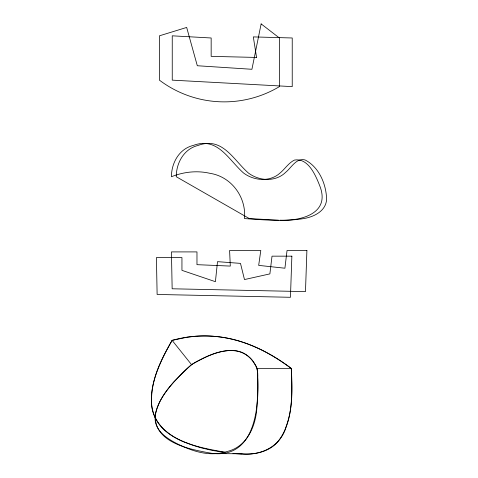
<?xml version="1.0" encoding="UTF-8"?>
<svg xmlns="http://www.w3.org/2000/svg" width="478" height="478" viewBox="0 0 478 478"><rect width="100%" height="100%" fill="white"/><g stroke="black" fill="none" stroke-linecap="round" stroke-linejoin="round"><path stroke-width="0.72" d="M242.573 342.152C219.946 334.564 195.096 333.895 172.122 340.366C157.609 365.921 138.076 405.081 164.229 430.015C181.066 444.552 203.855 448.4 225.054 452.242M241.492 352.286C225.694 346.962 209.376 354.831 195.627 362.205C187.113 366.943 180.911 374.919 174.028 381.665C165.215 391.876 156.372 403.599 155.105 417.473C154.561 431.485 168.555 439.551 179.519 444.904C191.003 450.378 203.622 454.662 216.516 453.592L241.826 453.795C260.886 456.12 281.1 446.046 286.155 426.555C292.972 408.003 292.363 387.891 291.293 368.466C269.622 352.065 244.372 339.5 217.036 336.602A117.463 117.463 0 0 0 194.612 336.339L187.125 337.205L172.122 340.366C161.51 358.614 151.43 378.48 151.562 400.11C150.223 421.465 168.638 436.665 187.083 443.04A137.192 137.192 0 0 0 202.2 448.089L212.375 450.461L224.768 452.415M257.636 377.429C259.464 361.948 243.935 348.677 228.866 350.547C215.381 351.623 203.019 357.908 191.499 364.589C176.914 378.516 160.255 393.251 155.446 413.697C152.53 442.963 190.441 449.499 211.945 453.353C258.126 459.221 259.865 399.895 257.182 368.466A46.306 46.306 0 0 0 255.987 366.023L252.282 360.316M280.048 220.239C301.074 221.069 330.531 213.576 319.89 186.163C315.767 175.695 308.382 157.626 294.424 160.082C288.389 163.058 284.852 169.176 279.726 173.323C273.183 179.154 263.683 180.63 255.348 178.521A33.305 33.305 0 0 1 249.51 176.513A32.259 32.259 0 0 1 243.595 173.042C228.496 159.783 217.592 136.326 193.214 145.455C179.136 148.819 171.405 163.07 171.441 176.729C180.134 173.251 189.533 171.465 198.902 171.847A60.509 60.509 0 0 1 210.027 173.335C231.477 176.651 246.475 197.253 244.491 218.571C263.886 219.898 283.544 221.673 302.873 218.715C313.311 217.167 325.871 211.449 326.605 199.422C326.307 184.239 319.053 167.001 304.976 159.903C296.175 157.776 291.55 167.527 285.778 172.217C279.188 178.838 269.048 180.821 260.163 178.521A33.305 33.305 0 0 1 254.32 176.513A32.259 32.259 0 0 1 248.411 173.042C233.312 159.783 222.401 136.326 198.029 145.455C183.946 148.819 176.215 163.07 176.257 176.729L249.301 218.571L278.555 220.227M257.182 368.466L291.293 368.466C292.04 393.161 293.91 421.488 277.622 442.042C266.485 454.476 248.399 455.265 232.953 453.341M241.826 453.795L233.551 453.323M243.649 342.505C260.874 348.354 276.786 357.58 291.293 368.466M172.122 340.366L191.499 364.589M241.515 352.226A25.89 25.89 0 0 1 252.235 360.358M257.636 377.429A231.244 231.244 0 0 1 257.021 404.245C256.716 423.795 248.363 446.243 227.379 451.441A49.204 49.204 0 0 1 216.516 453.592M291.867 256.16L290.451 297.292L157.125 294.454L156.414 257.576L181.945 257.576L181.945 270.345L215.411 281.691L217.508 261.657L240.482 263.378L244.491 279.564L269.885 273.888L272.012 256.16L291.867 256.16M306.9 250.484L305.478 291.616L172.152 288.784L171.441 251.906L196.972 251.906L196.972 264.669L230.306 266.085L229.595 250.484L260.803 250.484L258.676 265.38L284.912 268.218L287.039 250.484L306.9 250.484M261.137 23.9L251.918 69.286L197.312 65.743L186.671 27.443L159.413 35.82L159.413 80.143A107.526 107.526 0 0 0 279.397 86.626L279.397 37.983L261.137 23.9M256.561 57.438L211.162 56.362L211.162 37.983L172.247 35.82L172.247 80.143L292.231 86.626L292.231 37.983L253.316 36.902L256.561 57.438"/></g></svg>
